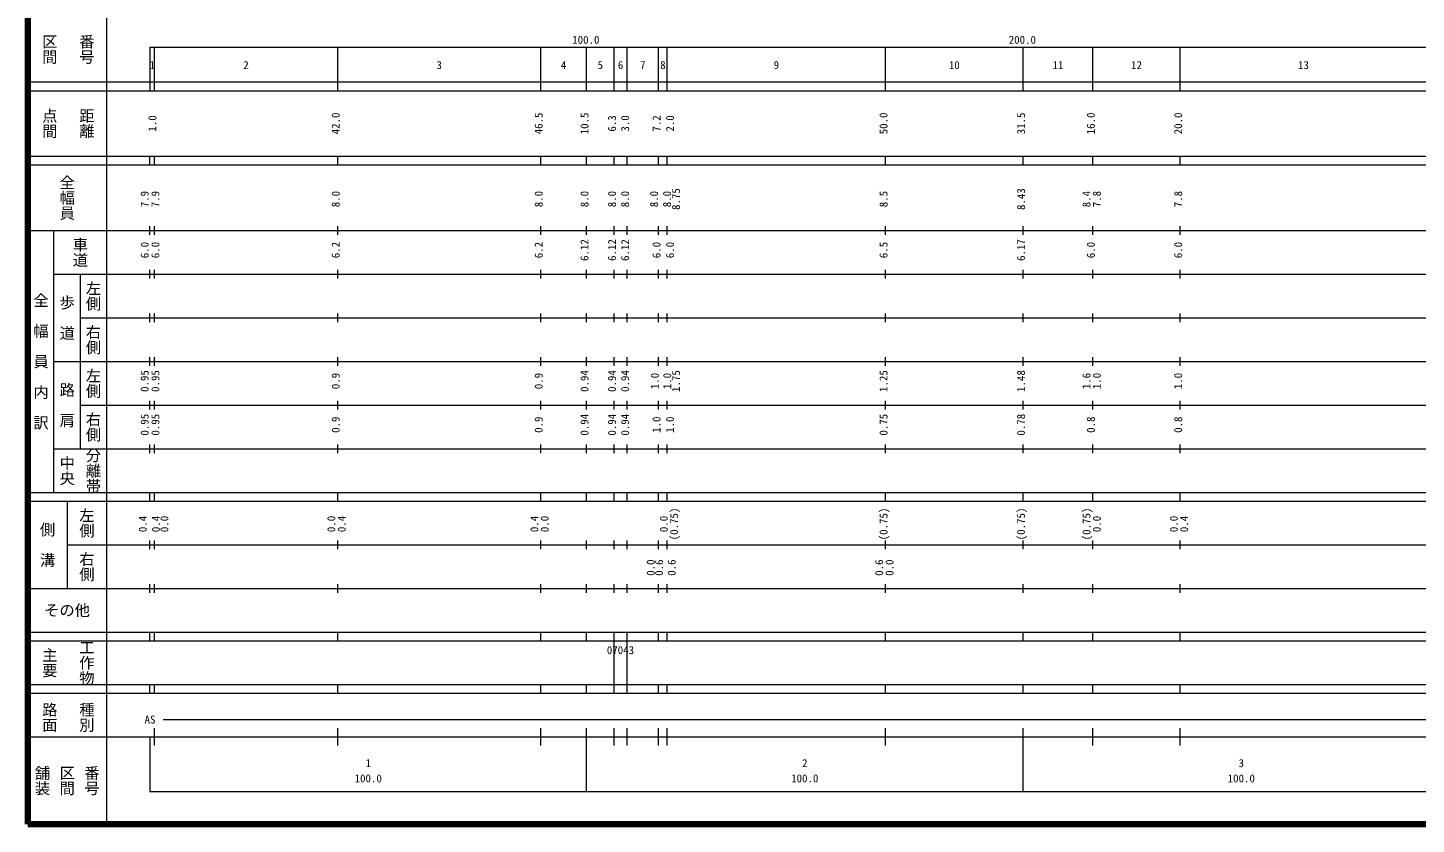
# Model space of a CAD drawing. Units: millimetres on the paper, enlarged 1000 times. Extents: x 40000 to 680000, y 20000 to 380000.
# Drawn here: x 40000 to 358076, y 20000 to 202409 of the extents above; entities that cross this region are included whole.
import ezdxf
from ezdxf.enums import TextEntityAlignment as Align

# ---------------------------------------------------------------- set-up
doc = ezdxf.new("R2010")
doc.units = ezdxf.units.MM
doc.header["$LTSCALE"] = 1000
doc.layers.add('M-TTL', color=2, linetype='Continuous', lineweight=140)
doc.layers.add('M-TTL-BAND', color=7, linetype='Continuous', lineweight=13)
doc.styles.add('@ＭＳ ゴシック', font='')
doc.styles.add('ＭＳ ゴシック', font='')
doc.styles.get('@ＭＳ ゴシック').set_extended_font_data('@MS Gothic')
doc.styles.get('ＭＳ ゴシック').set_extended_font_data('MS Gothic')

msp = doc.modelspace()

# ---------------------------------------------------------------- linework, layer by layer
at = {"layer": 'M-TTL'}
for p, q in [((40000, 380000), (40000, 20000)), ((40000, 20000), (680000, 20000))]:
    msp.add_line(p, q, dxfattribs=at)
at = {"layer": 'M-TTL-BAND'}
for p, q in [((58000, 370000), (58000, 20000)), ((68000, 198000), (579000, 198000)), ((68000, 198000), (68000, 188000)), ((69000, 188000), (69000, 198000)), ((111000, 188000), (111000, 198000)), ((157500, 188000), (157500, 198000)), ((168000, 188000), (168000, 198000)), ((174300, 188000), (174300, 198000)), ((177300, 188000), (177300, 198000)), ((184500, 188000), (184500, 198000)), ((186500, 188000), (186500, 198000)), ((236500, 188000), (236500, 198000)), ((268000, 188000), (268000, 198000)), ((284000, 188000), (284000, 198000)), ((304000, 188000), (304000, 198000)), ((40000, 190000), (579000, 190000)), ((40000, 188000), (579000, 188000)), ((40000, 173000), (579000, 173000)), ((68000, 171000), (68000, 173000)), ((69000, 171000), (69000, 173000)), ((111000, 171000), (111000, 173000)), ((157500, 171000), (157500, 173000)), ((168000, 171000), (168000, 173000)), ((174300, 171000), (174300, 173000)), ((177300, 171000), (177300, 173000)), ((184500, 171000), (184500, 173000)), ((186500, 171000), (186500, 173000)), ((236500, 171000), (236500, 173000)), ((268000, 171000), (268000, 173000)), ((284000, 171000), (284000, 173000)), ((304000, 171000), (304000, 173000)), ((40000, 171000), (579000, 171000)), ((40000, 156000), (579000, 156000)), ((46000, 96000), (46000, 156000)), ((68000, 155000), (68000, 157000)), ((69000, 155000), (69000, 157000)), ((111000, 155000), (111000, 157000)), ((157500, 155000), (157500, 157000)), ((168000, 155000), (168000, 157000)), ((174300, 155000), (174300, 157000)), ((177300, 155000), (177300, 157000)), ((184500, 155000), (184500, 157000)), ((186500, 155000), (186500, 157000)), ((236500, 155000), (236500, 157000)), ((268000, 155000), (268000, 157000)), ((284000, 155000), (284000, 157000)), ((304000, 155000), (304000, 157000)), ((68000, 145000), (68000, 147000)), ((69000, 145000), (69000, 147000)), ((111000, 145000), (111000, 147000)), ((157500, 145000), (157500, 147000)), ((168000, 145000), (168000, 147000)), ((174300, 145000), (174300, 147000)), ((177300, 145000), (177300, 147000)), ((184500, 145000), (184500, 147000)), ((186500, 145000), (186500, 147000)), ((236500, 145000), (236500, 147000)), ((268000, 145000), (268000, 147000)), ((284000, 145000), (284000, 147000)), ((304000, 145000), (304000, 147000)), ((46000, 146000), (579000, 146000)), ((52000, 146000), (52000, 106000)), ((68000, 135000), (68000, 137000)), ((69000, 135000), (69000, 137000)), ((111000, 135000), (111000, 137000)), ((157500, 135000), (157500, 137000)), ((168000, 135000), (168000, 137000)), ((174300, 135000), (174300, 137000)), ((177300, 135000), (177300, 137000)), ((184500, 135000), (184500, 137000)), ((186500, 135000), (186500, 137000)), ((236500, 135000), (236500, 137000)), ((268000, 135000), (268000, 137000)), ((284000, 135000), (284000, 137000)), ((304000, 135000), (304000, 137000)), ((52000, 136000), (579000, 136000)), ((46000, 126000), (579000, 126000)), ((68000, 125000), (68000, 127000)), ((69000, 125000), (69000, 127000)), ((111000, 125000), (111000, 127000)), ((157500, 125000), (157500, 127000)), ((168000, 125000), (168000, 127000)), ((174300, 125000), (174300, 127000)), ((177300, 125000), (177300, 127000)), ((184500, 125000), (184500, 127000)), ((186500, 125000), (186500, 127000)), ((236500, 125000), (236500, 127000)), ((268000, 125000), (268000, 127000)), ((284000, 125000), (284000, 127000)), ((304000, 125000), (304000, 127000)), ((52000, 116000), (579000, 116000)), ((68000, 115000), (68000, 117000)), ((69000, 115000), (69000, 117000)), ((111000, 115000), (111000, 117000)), ((157500, 115000), (157500, 117000)), ((168000, 115000), (168000, 117000)), ((174300, 115000), (174300, 117000)), ((177300, 115000), (177300, 117000)), ((184500, 115000), (184500, 117000)), ((186500, 115000), (186500, 117000)), ((236500, 115000), (236500, 117000)), ((268000, 115000), (268000, 117000)), ((284000, 115000), (284000, 117000)), ((304000, 115000), (304000, 117000)), ((46000, 106000), (579000, 106000)), ((68000, 105000), (68000, 107000)), ((69000, 105000), (69000, 107000)), ((111000, 105000), (111000, 107000)), ((157500, 105000), (157500, 107000)), ((168000, 105000), (168000, 107000)), ((174300, 105000), (174300, 107000)), ((177300, 105000), (177300, 107000)), ((184500, 105000), (184500, 107000)), ((186500, 105000), (186500, 107000)), ((236500, 105000), (236500, 107000)), ((268000, 105000), (268000, 107000)), ((284000, 105000), (284000, 107000)), ((304000, 105000), (304000, 107000)), ((40000, 96000), (579000, 96000)), ((68000, 94000), (68000, 96000)), ((69000, 94000), (69000, 96000)), ((111000, 94000), (111000, 96000)), ((157500, 94000), (157500, 96000)), ((168000, 94000), (168000, 96000)), ((174300, 94000), (174300, 96000)), ((177300, 94000), (177300, 96000)), ((184500, 94000), (184500, 96000)), ((186500, 94000), (186500, 96000)), ((236500, 94000), (236500, 96000)), ((268000, 94000), (268000, 96000)), ((284000, 94000), (284000, 96000)), ((304000, 94000), (304000, 96000)), ((40000, 94000), (579000, 94000)), ((49000, 94000), (49000, 74000)), ((49000, 84000), (579000, 84000)), ((68000, 83000), (68000, 85000)), ((69000, 83000), (69000, 85000)), ((111000, 83000), (111000, 85000)), ((157500, 83000), (157500, 85000)), ((168000, 83000), (168000, 85000)), ((174300, 83000), (174300, 85000)), ((177300, 83000), (177300, 85000)), ((184500, 83000), (184500, 85000)), ((186500, 83000), (186500, 85000)), ((236500, 83000), (236500, 85000)), ((268000, 83000), (268000, 85000)), ((284000, 83000), (284000, 85000)), ((304000, 83000), (304000, 85000)), ((40000, 74000), (579000, 74000)), ((68000, 73000), (68000, 75000)), ((69000, 73000), (69000, 75000)), ((111000, 73000), (111000, 75000)), ((157500, 73000), (157500, 75000)), ((168000, 73000), (168000, 75000)), ((174300, 73000), (174300, 75000)), ((177300, 73000), (177300, 75000)), ((184500, 73000), (184500, 75000)), ((186500, 73000), (186500, 75000)), ((236500, 73000), (236500, 75000)), ((268000, 73000), (268000, 75000)), ((284000, 73000), (284000, 75000)), ((304000, 73000), (304000, 75000)), ((40000, 64000), (579000, 64000)), ((68000, 62000), (68000, 64000)), ((69000, 62000), (69000, 64000)), ((111000, 62000), (111000, 64000)), ((157500, 62000), (157500, 64000)), ((168000, 62000), (168000, 64000)), ((174300, 62000), (174300, 64000)), ((177300, 62000), (177300, 64000)), ((184500, 62000), (184500, 64000)), ((186500, 62000), (186500, 64000)), ((236500, 62000), (236500, 64000)), ((268000, 62000), (268000, 64000)), ((284000, 62000), (284000, 64000)), ((304000, 62000), (304000, 64000)), ((40000, 62000), (579000, 62000)), ((174300, 52000), (174300, 62000)), ((177300, 52000), (177300, 62000)), ((40000, 52000), (579000, 52000)), ((68000, 50000), (68000, 52000)), ((69000, 50000), (69000, 52000)), ((111000, 50000), (111000, 52000)), ((157500, 50000), (157500, 52000)), ((168000, 50000), (168000, 52000)), ((174300, 50000), (174300, 52000)), ((177300, 50000), (177300, 52000)), ((184500, 50000), (184500, 52000)), ((186500, 50000), (186500, 52000)), ((236500, 50000), (236500, 52000)), ((268000, 50000), (268000, 52000)), ((284000, 50000), (284000, 52000)), ((304000, 50000), (304000, 52000)), ((40000, 50000), (579000, 50000)), ((69000, 38000), (69000, 42000)), ((71000, 44000), (565000, 44000)), ((111000, 38000), (111000, 42000)), ((157500, 38000), (157500, 42000)), ((168000, 27500), (168000, 42000)), ((174300, 38000), (174300, 42000)), ((177300, 38000), (177300, 42000)), ((184500, 38000), (184500, 42000)), ((186500, 38000), (186500, 42000)), ((236500, 38000), (236500, 42000)), ((268000, 27500), (268000, 42000)), ((284000, 38000), (284000, 42000)), ((304000, 38000), (304000, 42000)), ((40000, 40000), (579000, 40000)), ((68000, 40000), (68000, 27500)), ((68000, 27500), (579000, 27500))]:
    msp.add_line(p, q, dxfattribs=at)

# ---------------------------------------------------------------- texts
at = {"layer": 'M-TTL-BAND', "style": '@ＭＳ ゴシック'}
for s, p in [('区間', (45000, 197500)), ('番号', (53500, 197500)), ('点間', (45000, 180500)), ('距離', (53500, 180500)), ('全幅員', (49000, 163500)), ('車道', (52000, 151000)), ('左側', (55000, 141000)), ('全\u3000幅\u3000員\u3000内\u3000訳', (43000, 126000)), ('歩\u3000道', (49000, 136000)), ('右側', (55000, 131000)), ('左側', (55000, 121000)), ('路\u3000肩', (49000, 116000)), ('右側', (55000, 111000)), ('分離帯', (55000, 101000)), ('中央', (49000, 101000)), ('左側', (53500, 89000)), ('側\u3000溝', (44500, 84000)), ('右側', (53500, 79000)), ('工作物', (53500, 57000)), ('主要', (45000, 57000)), ('路面', (45000, 44500)), ('種別', (53500, 44500)), ('舗装', (43333, 30000)), ('区間', (49000, 30000)), ('番号', (54667, 30000))]:
    msp.add_text(s, height=2566, rotation=270, dxfattribs=at).set_placement(p, align=Align.MIDDLE_CENTER)
at = {"layer": 'M-TTL-BAND', "style": 'ＭＳ ゴシック'}
for s, p in [('100.0', (167844, 198195)), ('200.0', (267844, 198195)), ('1', (68500, 192405)), ('2', (90000, 192405)), ('3', (134250, 192405)), ('4', (162750, 192405)), ('5', (171150, 192405)), ('6', (175800, 192405)), ('7', (180900, 192405)), ('8', (185500, 192405)), ('9', (211500, 192405)), ('10', (252250, 192405)), ('11', (276000, 192405)), ('12', (294000, 192405)), ('13', (332250, 192405)), ('AS', (68000, 42500)), ('1', (118000, 32523)), ('2', (218000, 32523)), ('3', (318000, 32523)), ('100.0', (118000, 29033)), ('100.0', (218000, 29033)), ('100.0', (318000, 29033))]:
    msp.add_text(s, height=1833, dxfattribs=at).set_placement(p, align=Align.BOTTOM_CENTER)
for s, p in [('1.0', (70000, 180500)), ('42.0', (112000, 180500)), ('46.5', (158500, 180500)), ('10.5', (169000, 180500)), ('6.3', (175300, 180500)), ('3.0', (178300, 180500)), ('7.2', (185500, 180500)), ('2.0', (188590, 180500)), ('50.0', (237500, 180500)), ('31.5', (269000, 180500)), ('16.0', (285000, 180500)), ('20.0', (305000, 180500)), ('8.75', (189960, 163174)), ('8.43', (269000, 163174)), ('7.9', (68237, 163174)), ('7.9', (70700, 163174)), ('8.0', (112000, 163174)), ('8.0', (158500, 163174)), ('8.0', (169000, 163174)), ('8.0', (175300, 163174)), ('8.0', (178300, 163174)), ('8.0', (184927, 163174)), ('8.0', (187905, 163174)), ('8.5', (237500, 163174)), ('8.4', (284000, 163174)), ('7.8', (286370, 163174)), ('7.8', (305000, 163174)), ('6.0', (68237, 151500)), ('6.0', (70700, 151500)), ('6.2', (112000, 151500)), ('6.2', (158500, 151500)), ('6.12', (169000, 151500)), ('6.12', (175300, 151500)), ('6.12', (178300, 151500)), ('6.0', (185500, 151500)), ('6.0', (188590, 151500)), ('6.5', (237500, 151500)), ('6.17', (269000, 151500)), ('6.0', (285000, 151500)), ('6.0', (305000, 151500)), ('0.95', (68237, 121500)), ('0.95', (70700, 121500)), ('0.9', (112000, 121500)), ('0.9', (158500, 121500)), ('0.94', (169000, 121500)), ('0.94', (175300, 121500)), ('0.94', (178300, 121500)), ('1.0', (185095, 121500)), ('1.0', (187950, 121500)), ('1.75', (189960, 121500)), ('1.25', (237500, 121500)), ('1.48', (269000, 121500)), ('1.6', (284000, 121500)), ('1.0', (286370, 121500)), ('1.0', (305000, 121500)), ('0.95', (68237, 111500)), ('0.95', (70700, 111500)), ('0.9', (112000, 111500)), ('0.9', (158500, 111500)), ('0.94', (169000, 111500)), ('0.94', (175300, 111500)), ('0.94', (178300, 111500)), ('1.0', (185500, 111500)), ('1.0', (188590, 111500)), ('0.75', (237500, 111500)), ('0.78', (269000, 111500)), ('0.8', (285000, 111500)), ('0.8', (305000, 111500)), ('0.4', (67805, 88764)), ('0.4', (70797, 88764)), ('0.0', (72750, 88764)), ('0.0', (111000, 88764)), ('0.4', (113370, 88764)), ('0.4', (157500, 88764)), ('0.0', (159870, 88764)), ('0.0', (187159, 88764)), ('(0.75)', (189529, 88764)), ('(0.75)', (237500, 88764)), ('(0.75)', (269000, 88764)), ('(0.75)', (284000, 88764)), ('0.0', (286370, 88764)), ('0.0', (304000, 88764)), ('0.4', (306370, 88764)), ('0.0', (184150, 78764)), ('0.6', (186076, 78764)), ('0.6', (188970, 78764)), ('0.6', (236500, 78764)), ('0.0', (238870, 78764))]:
    msp.add_text(s, height=1833, rotation=90, dxfattribs=at).set_placement(p, align=Align.BOTTOM_CENTER)
msp.add_text('その他', height=2566, dxfattribs=at).set_placement((49000, 69000), align=Align.MIDDLE_CENTER)
msp.add_text('07043', height=1833, dxfattribs=at).set_placement((172661, 58405), align=Align.BOTTOM_LEFT)

doc.saveas('drawing.dxf')
